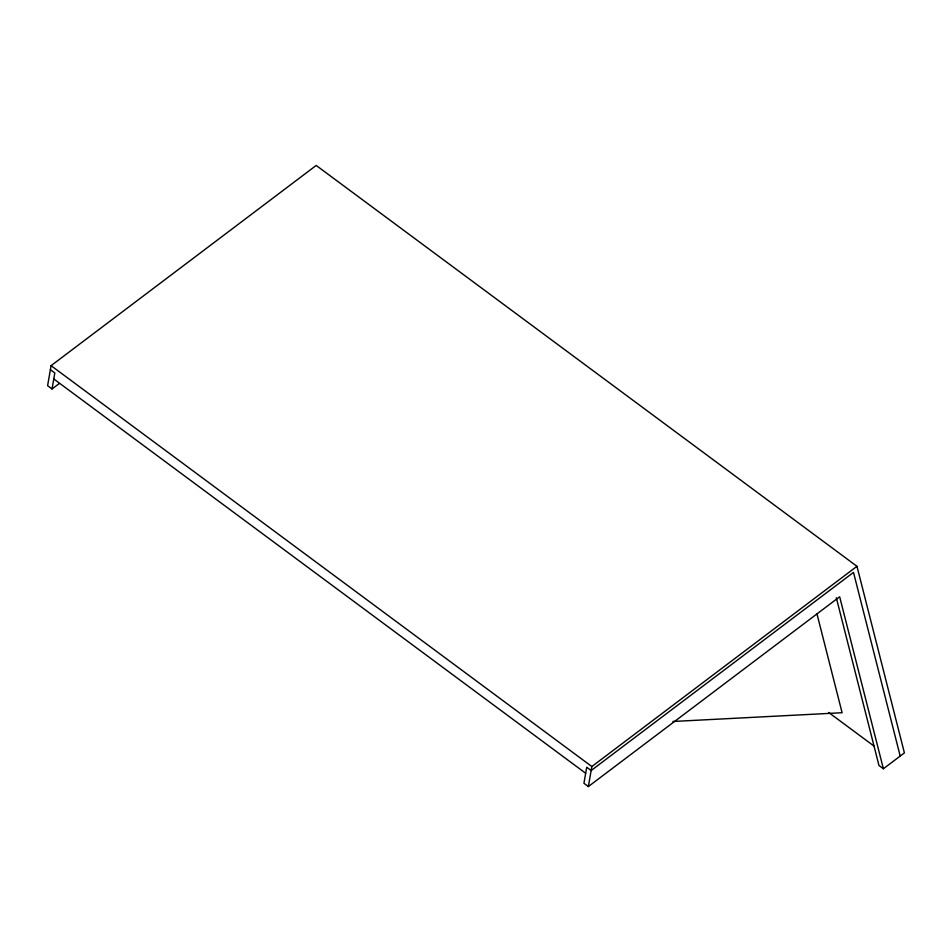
<?xml version="1.0" encoding="UTF-8"?>
<svg xmlns="http://www.w3.org/2000/svg" width="952" height="952" viewBox="0 0 952 952"><rect width="100%" height="100%" fill="white"/><g stroke="black" fill="none" stroke-linecap="round" stroke-linejoin="round"><path stroke-width="1.43" d="M836.32 597.785L878.958 765.479L883.385 768.764L904.4 752.889L856.967 566.309L316.195 165.446L51.087 365.663L47.6 385.691L52.027 388.975L59.143 383.608M52.027 388.975L54.823 372.958L50.385 369.673M900.199 756.067L853.504 572.402L591.156 770.537L586.718 767.252L583.933 783.27L588.36 786.554L591.846 766.538L856.967 566.309M588.36 786.554L839.664 596.773L883.385 768.764M672.874 721.485L842.103 712.727L817.006 614.052M828.645 712.453L873.96 746.047M51.087 365.663L591.846 766.538M53.776 378.967L585.67 773.262"/></g></svg>
